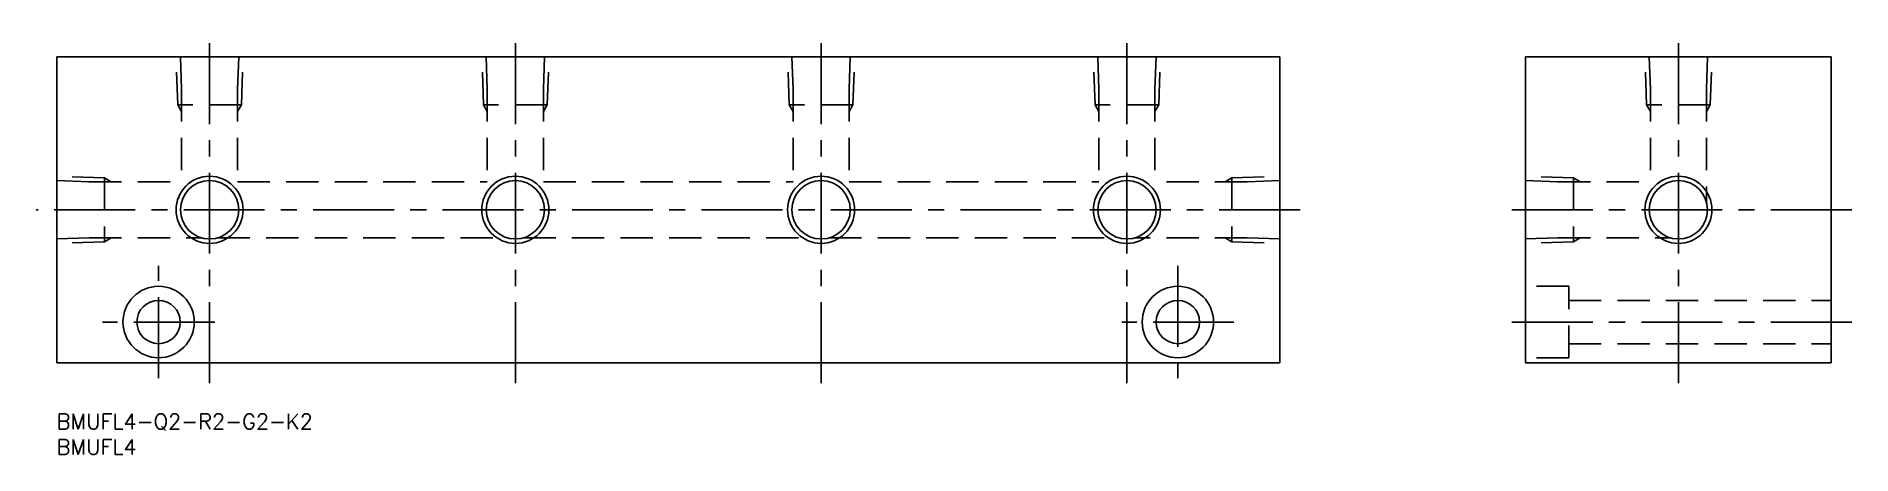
# Model space of a CAD drawing. Extents: x -4 to 352, y -8 to 74.
import ezdxf

# ---------------------------------------------------------------- set-up
doc = ezdxf.new("R2010")
doc.units = 0
doc.header["$LTSCALE"] = 0.5
doc.linetypes.add('CENTER', pattern=[50.8, 31.75, -6.35, 6.35, -6.35])
doc.linetypes.add('DASHED', pattern=[19.05, 12.7, -6.35])
for name, color, linetype in [('MSM_CENTER', 1, 'CENTER'), ('MSM_CONTINUOUS', 7, 'CONTINUOUS'), ('MSM_DASHED', 4, 'DASHED'), ('MSM_NARROW', 5, 'CONTINUOUS'), ('MSM_PART_NUMBER', 7, 'CONTINUOUS')]:
    doc.layers.add(name, color=color, linetype=linetype)
doc.styles.get("Standard").update_dxf_attribs({"font": 'txt.shx', "height": 3, "bigfont": 'bigfont.shx'})

# ---------------------------------------------------------------- blocks, each defined once
blk = doc.blocks.new('*U5')
at = {"layer": 'MSM_PART_NUMBER'}
blk.add_text('BMUFL4-Q2-R2-G2-K2', height=3, dxfattribs=at).set_placement((0, -3))
blk = doc.blocks.new('*U6')
at = {"layer": 'MSM_PART_NUMBER'}
blk.add_text('BMUFL4', height=3, dxfattribs=at).set_placement((0, -8))

msp = doc.modelspace()

# ---------------------------------------------------------------- linework, layer by layer
at = {"layer": 'MSM_CENTER'}
for p, q in [((30, 6), (30, 74)), ((90, 6), (90, 74)), ((150, 6), (150, 74)), ((210, 6), (210, 74)), ((318.22, 6), (318.22, 74)), ((244, 40), (-4, 40)), ((352.22, 40), (284.22, 40)), ((20, 7), (20, 29)), ((220, 29), (220, 7)), ((31, 18), (9, 18)), ((231, 18), (209, 18)), ((352.22, 18), (284.22, 18))]:
    msp.add_line(p, q, dxfattribs=at)
at = {"layer": 'MSM_CONTINUOUS'}
for p, q in [((0, 70), (240, 70)), ((0, 10), (0, 70)), ((240, 70), (240, 10)), ((288.22, 10), (288.22, 70)), ((348.22, 70), (288.22, 70)), ((348.22, 70), (348.22, 10)), ((240, 10), (0, 10)), ((348.22, 10), (288.22, 10))]:
    msp.add_line(p, q, dxfattribs=at)
for centre, radius in [((30, 40), 5.72), ((90, 40), 5.72), ((150, 40), 5.72), ((210, 40), 5.72), ((318.22, 40), 5.72), ((20, 18), 7), ((220, 18), 7), ((20, 18), 4.25), ((220, 18), 4.25)]:
    msp.add_circle(centre, radius, dxfattribs=at)
at = {"layer": 'MSM_DASHED'}
for p, q in [((23.75, 60.6), (23.42, 70)), ((24.5, 63.63), (24.28, 70)), ((35.5, 63.63), (35.72, 70)), ((36.25, 60.6), (36.58, 70)), ((83.75, 60.6), (83.42, 70)), ((84.5, 63.63), (84.28, 70)), ((95.5, 63.63), (95.72, 70)), ((96.25, 60.6), (96.58, 70)), ((143.75, 60.6), (143.42, 70)), ((144.5, 63.63), (144.28, 70)), ((155.5, 63.63), (155.72, 70)), ((156.25, 60.6), (156.58, 70)), ((203.75, 60.6), (203.42, 70)), ((204.5, 63.63), (204.28, 70)), ((215.5, 63.63), (215.72, 70)), ((216.25, 60.6), (216.58, 70)), ((311.97, 60.6), (311.64, 70)), ((312.72, 63.63), (312.5, 70)), ((323.72, 63.63), (323.94, 70)), ((324.47, 60.6), (324.8, 70)), ((36.25, 60.6), (23.75, 60.6)), ((24.5, 59.3), (23.75, 60.6)), ((24.5, 63.63), (24.5, 45.5)), ((35.5, 63.63), (35.5, 45.5)), ((36.25, 60.6), (35.5, 59.3)), ((96.25, 60.6), (83.75, 60.6)), ((84.5, 59.3), (83.75, 60.6)), ((84.5, 63.63), (84.5, 45.5)), ((95.5, 63.63), (95.5, 45.5)), ((96.25, 60.6), (95.5, 59.3)), ((156.25, 60.6), (143.75, 60.6)), ((144.5, 59.3), (143.75, 60.6)), ((144.5, 63.63), (144.5, 45.5)), ((155.5, 63.63), (155.5, 45.5)), ((156.25, 60.6), (155.5, 59.3)), ((216.25, 60.6), (203.75, 60.6)), ((204.5, 59.3), (203.75, 60.6)), ((204.5, 63.63), (204.5, 45.5)), ((215.5, 63.63), (215.5, 45.5)), ((216.25, 60.6), (215.5, 59.3)), ((324.47, 60.6), (311.97, 60.6)), ((312.72, 59.3), (311.97, 60.6)), ((312.72, 63.63), (312.72, 45.5)), ((323.72, 63.63), (323.72, 41.58)), ((324.47, 60.6), (323.72, 59.3)), ((9.4, 46.25), (0, 46.58)), ((230.6, 46.25), (240, 46.58)), ((297.62, 46.25), (288.22, 46.58)), ((6.37, 45.5), (0, 45.72)), ((6.37, 45.5), (24.5, 45.5)), ((9.4, 46.25), (9.4, 33.75)), ((9.4, 46.25), (10.7, 45.5)), ((35.5, 45.5), (84.5, 45.5)), ((95.5, 45.5), (144.5, 45.5)), ((155.5, 45.5), (204.5, 45.5)), ((233.63, 45.5), (215.5, 45.5)), ((230.6, 46.25), (229.3, 45.5)), ((230.6, 46.25), (230.6, 33.75)), ((233.63, 45.5), (240, 45.72)), ((294.59, 45.5), (288.22, 45.72)), ((294.59, 45.5), (312.72, 45.5)), ((297.62, 46.25), (297.62, 33.75)), ((297.62, 46.25), (298.92, 45.5)), ((6.37, 34.5), (0, 34.28)), ((9.4, 33.75), (0, 33.42)), ((6.37, 34.5), (28.42, 34.5)), ((10.7, 34.5), (9.4, 33.75)), ((31.58, 34.5), (88.42, 34.5)), ((91.58, 34.5), (148.42, 34.5)), ((151.58, 34.5), (208.42, 34.5)), ((233.63, 34.5), (211.58, 34.5)), ((229.3, 34.5), (230.6, 33.75)), ((230.6, 33.75), (240, 33.42)), ((233.63, 34.5), (240, 34.28)), ((294.59, 34.5), (288.22, 34.28)), ((297.62, 33.75), (288.22, 33.42)), ((294.59, 34.5), (316.64, 34.5)), ((298.92, 34.5), (297.62, 33.75)), ((296.72, 25), (288.22, 25)), ((296.72, 11), (296.72, 25)), ((296.72, 22.25), (348.22, 22.25)), ((296.72, 11), (288.22, 11)), ((296.72, 13.75), (348.22, 13.75))]:
    msp.add_line(p, q, dxfattribs=at)
at = {"layer": 'MSM_NARROW'}
for centre in [(30, 40), (90, 40), (150, 40), (210, 40), (318.22, 40)]:
    msp.add_circle(centre, 6.58, dxfattribs=at)

# ---------------------------------------------------------------- block references
at = {"layer": 'MSM_CONTINUOUS'}
for name in ['*U5', '*U6']:
    msp.add_blockref(name, (0, 0), dxfattribs=at)

doc.saveas('drawing.dxf')
